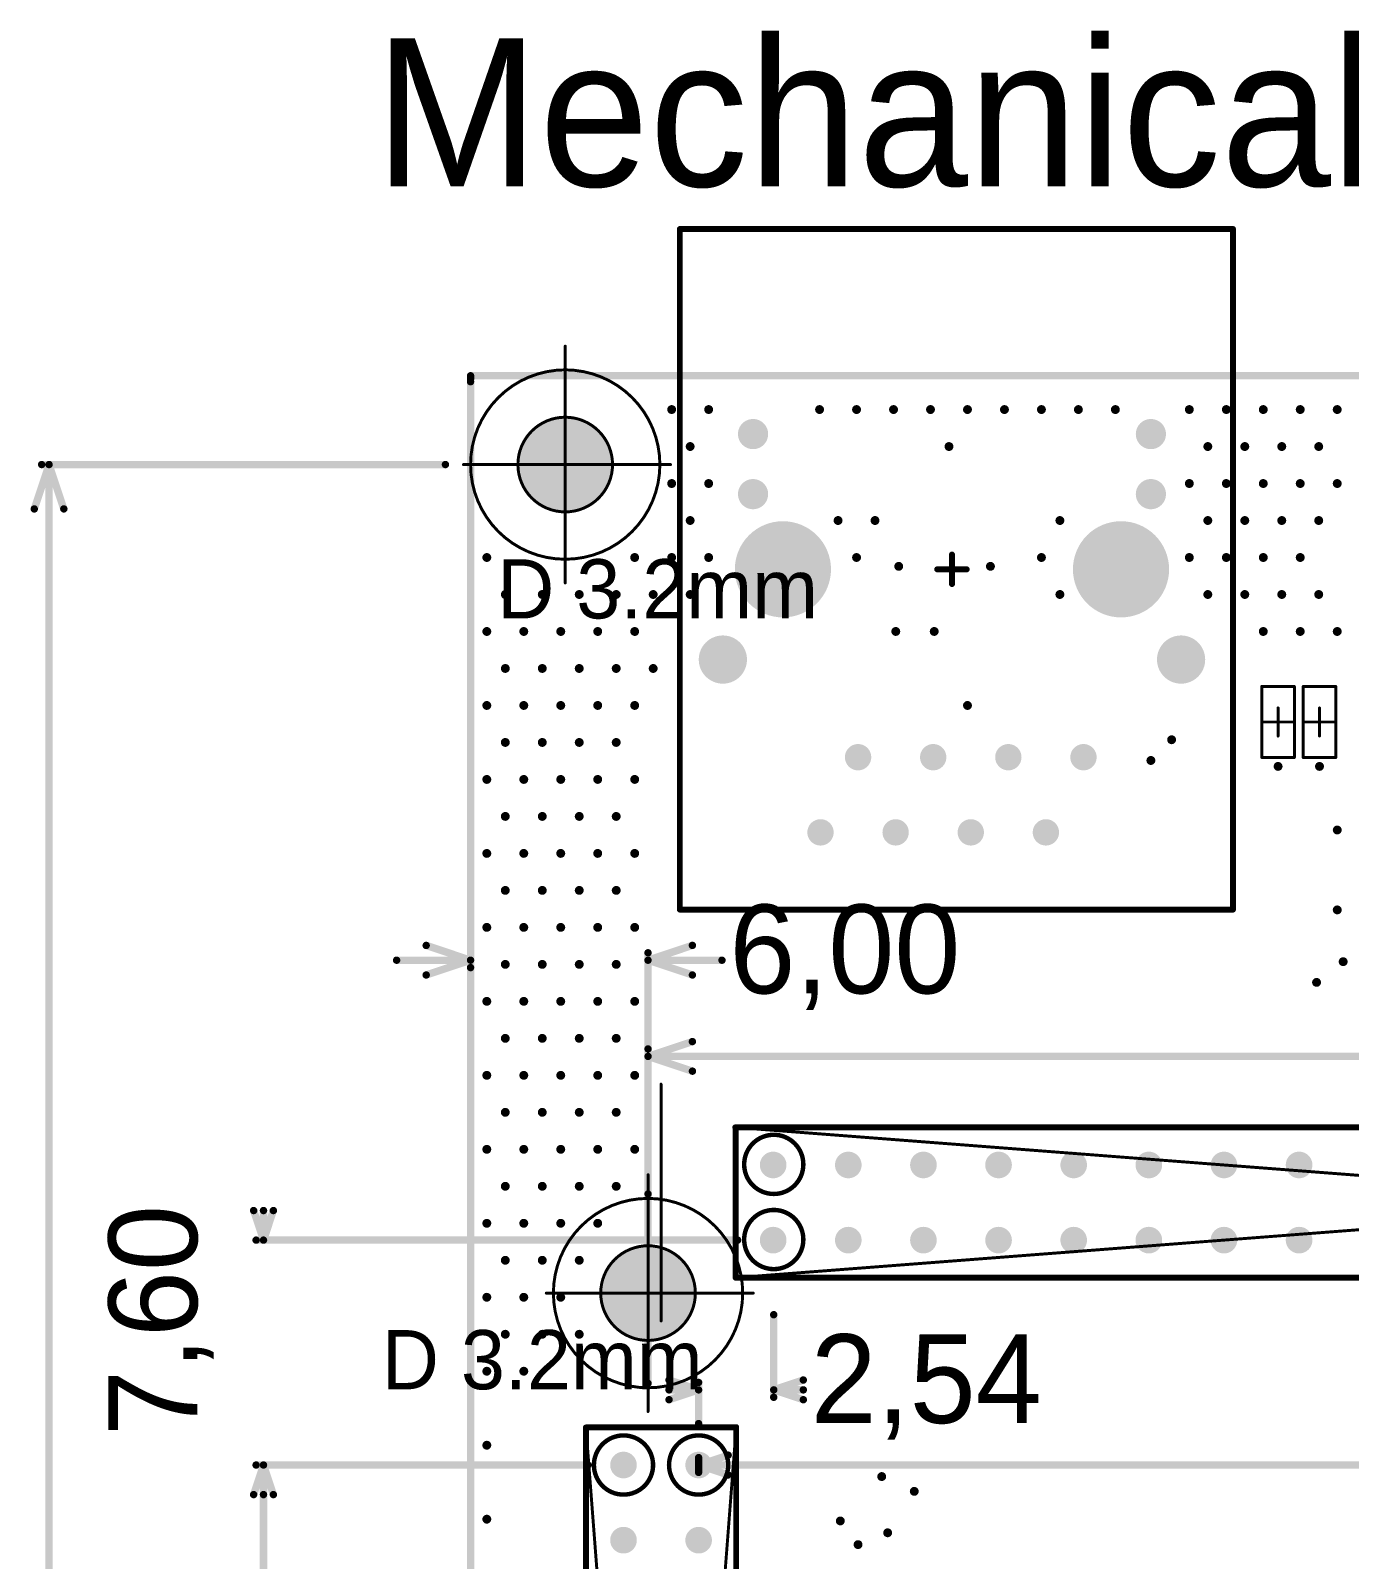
# Model space of a CAD drawing. Header units: millimetres. Extents: x 252 to 364, y 159 to 295.
# Drawn here: x 253.3 to 297.9, y 243.6 to 295.3 of the extents above; entities that cross this region are included whole.
import ezdxf

# ---------------------------------------------------------------- set-up
doc = ezdxf.new("R2010")
doc.units = ezdxf.units.MM
for name, color, linetype in [('Mechanical15', 56, 'Continuous'), ('Mechanical2', 216, 'Continuous'), ('PadHoleLayer', 156, 'Continuous'), ('ViaHoleLayer', 16, 'Continuous')]:
    doc.layers.add(name, color=color, linetype=linetype)

# ---------------------------------------------------------------- blocks, each defined once
blk = doc.blocks.new('0603__1608__13')
at = {"layer": 'Mechanical15', "const_width": 0.1}
for points in [[(1.2, 0.55), (-1.2, 0.55)], [(-1.2, -0.55), (-1.2, 0.55)], [(1.2, 0.55), (-1.2, 0.55)], [(0, -0.475), (0, 0.475)], [(1.2, -0.55), (1.2, 0.55)], [(0.475, 0), (-0.475, 0)], [(1.2, -0.55), (-1.2, -0.55)]]:
    blk.add_lwpolyline(points, dxfattribs=at)
at = {"layer": 'Mechanical15', "const_width": 0.05}
for points in [[(-1.225, 0.55, 1), (-1.175, 0.55, 1)], [(-1.225, 0.55, 1), (-1.175, 0.55, 1)], [(-1.225, 0.55, 1), (-1.175, 0.55, 1)], [(-0.025, 0.475, 1), (0.025, 0.475, 1)], [(1.175, 0.55, 1), (1.225, 0.55, 1)], [(1.175, 0.55, 1), (1.225, 0.55, 1)], [(1.175, 0.55, 1), (1.225, 0.55, 1)], [(-0.5, 0, 1), (-0.45, 0, 1)], [(0.45, 0, 1), (0.5, 0, 1)], [(-1.225, -0.55, 1), (-1.175, -0.55, 1)], [(-1.225, -0.55, 1), (-1.175, -0.55, 1)], [(-0.025, -0.475, 1), (0.025, -0.475, 1)], [(1.175, -0.55, 1), (1.225, -0.55, 1)], [(1.175, -0.55, 1), (1.225, -0.55, 1)]]:
    blk.add_lwpolyline(points, format="xyb", close=True, dxfattribs=at)
blk = doc.blocks.new('0603__1608__14')
at = {"layer": 'Mechanical15', "const_width": 0.1}
for points in [[(1.2, 0.55), (-1.2, 0.55)], [(-1.2, -0.55), (-1.2, 0.55)], [(1.2, 0.55), (-1.2, 0.55)], [(0, -0.475), (0, 0.475)], [(1.2, -0.55), (1.2, 0.55)], [(0.475, 0), (-0.475, 0)], [(1.2, -0.55), (-1.2, -0.55)]]:
    blk.add_lwpolyline(points, dxfattribs=at)
at = {"layer": 'Mechanical15', "const_width": 0.05}
for points in [[(-1.225, 0.55, 1), (-1.175, 0.55, 1)], [(-1.225, 0.55, 1), (-1.175, 0.55, 1)], [(-1.225, 0.55, 1), (-1.175, 0.55, 1)], [(-0.025, 0.475, 1), (0.025, 0.475, 1)], [(1.175, 0.55, 1), (1.225, 0.55, 1)], [(1.175, 0.55, 1), (1.225, 0.55, 1)], [(1.175, 0.55, 1), (1.225, 0.55, 1)], [(-0.5, 0, 1), (-0.45, 0, 1)], [(0.45, 0, 1), (0.5, 0, 1)], [(-1.225, -0.55, 1), (-1.175, -0.55, 1)], [(-1.225, -0.55, 1), (-1.175, -0.55, 1)], [(-0.025, -0.475, 1), (0.025, -0.475, 1)], [(1.175, -0.55, 1), (1.225, -0.55, 1)], [(1.175, -0.55, 1), (1.225, -0.55, 1)]]:
    blk.add_lwpolyline(points, format="xyb", close=True, dxfattribs=at)
blk = doc.blocks.new('RJ45_LAN_TRANSFORMER_HORIZONTAL_37')
at = {"layer": 'Mechanical15', "const_width": 0.2}
for points in [[(-9.2, 11.5), (9.5, 11.5)], [(-9.2, -2.76), (-9.2, 11.5)], [(9.5, -3.06), (9.5, 11.5)], [(0, -0.5), (0, 0.5)], [(-0.5, 0), (0.5, 0)], [(-9.2, -11.5), (-9.2, -2.76)], [(9.5, -11.5), (9.5, -3.06)], [(-9.2, -11.5), (9.5, -11.5)]]:
    blk.add_lwpolyline(points, dxfattribs=at)
at = {"layer": 'Mechanical15', "const_width": 0.1}
for points in [[(-9.25, 11.5, 1), (-9.15, 11.5, 1)], [(-9.25, 11.5, 1), (-9.15, 11.5, 1)], [(9.45, 11.5, 1), (9.55, 11.5, 1)], [(9.45, 11.5, 1), (9.55, 11.5, 1)], [(-0.05, 0.5, 1), (0.05, 0.5, 1)], [(-0.55, 0, 1), (-0.45, 0, 1)], [(0.45, 0, 1), (0.55, 0, 1)], [(-0.05, -0.5, 1), (0.05, -0.5, 1)], [(-9.25, -2.76, 1), (-9.15, -2.76, 1)], [(-9.25, -2.76, 1), (-9.15, -2.76, 1)], [(9.45, -3.06, 1), (9.55, -3.06, 1)], [(9.45, -3.06, 1), (9.55, -3.06, 1)], [(-9.25, -11.5, 1), (-9.15, -11.5, 1)], [(-9.25, -11.5, 1), (-9.15, -11.5, 1)], [(9.45, -11.5, 1), (9.55, -11.5, 1)], [(9.45, -11.5, 1), (9.55, -11.5, 1)]]:
    blk.add_lwpolyline(points, format="xyb", close=True, dxfattribs=at)
at = {"layer": 'PadHoleLayer'}
for points, const_width in [([(-6.98, 4.57, 1), (-6.47, 4.57, 1)], 0.51), ([(6.47, 4.57, 1), (6.98, 4.57, 1)], 0.51), ([(-6.98, 2.54, 1), (-6.47, 2.54, 1)], 0.51), ([(6.47, 2.54, 1), (6.98, 2.54, 1)], 0.51), ([(-6.528, 0, 1), (-4.902, 0, 1)], 1.625), ([(4.902, 0, 1), (6.528, 0, 1)], 1.625), ([(-8.153, -3.05, 1), (-7.338, -3.05, 1)], 0.815), ([(7.338, -3.05, 1), (8.153, -3.05, 1)], 0.815), ([(-3.397, -6.35, 1), (-2.952, -6.35, 1)], 0.445), ([(-0.857, -6.35, 1), (-0.412, -6.35, 1)], 0.445), ([(1.683, -6.35, 1), (2.128, -6.35, 1)], 0.445), ([(4.223, -6.35, 1), (4.668, -6.35, 1)], 0.445), ([(-4.667, -8.89, 1), (-4.222, -8.89, 1)], 0.445), ([(-2.127, -8.89, 1), (-1.682, -8.89, 1)], 0.445), ([(0.413, -8.89, 1), (0.858, -8.89, 1)], 0.445), ([(2.953, -8.89, 1), (3.398, -8.89, 1)], 0.445)]:
    blk.add_lwpolyline(points, format="xyb", close=True, dxfattribs=dict(at, const_width=const_width))
blk = doc.blocks.new('HEADER_2_26_2_54MM_THD_201')
at = {"layer": 'Mechanical15'}
for points, const_width in [([(-33.03, 2.54), (33.02, 2.54)], 0.2), ([(-33.03, 2.54), (33.02, 2.54)], 0.2), ([(-33.02, -2.54), (-33.02, 2.54)], 0.2), ([(-33.02, -2.54), (-33.02, 2.54)], 0.2), ([(-33.02, -2.54), (-33.02, 2.54)], 0.2), ([(33.02, -2.54), (33.02, 2.54)], 0.2), ([(33.02, -2.54), (33.02, 2.54)], 0.2), ([(33.02, -2.54), (33.02, 2.54)], 0.2), ([(-0.4, 0), (0.4, 0)], 0.1), ([(0, -0.3), (0, 0.3)], 0.1), ([(-33.02, -2.54), (33.02, -2.54)], 0.2)]:
    blk.add_lwpolyline(points, dxfattribs=dict(at, const_width=const_width))
for points, const_width in [([(-33.08, 2.54, 1), (-32.98, 2.54, 1)], 0.1), ([(-33.08, 2.54, 1), (-32.98, 2.54, 1)], 0.1), ([(-33.07, 2.54, 1), (-32.97, 2.54, 1)], 0.1), ([(-33.07, 2.54, 1), (-32.97, 2.54, 1)], 0.1), ([(-33.07, 2.54, 1), (-32.97, 2.54, 1)], 0.1), ([(32.97, 2.54, 1), (33.07, 2.54, 1)], 0.1), ([(32.97, 2.54, 1), (33.07, 2.54, 1)], 0.1), ([(32.97, 2.54, 1), (33.07, 2.54, 1)], 0.1), ([(32.97, 2.54, 1), (33.07, 2.54, 1)], 0.1), ([(32.97, 2.54, 1), (33.07, 2.54, 1)], 0.1), ([(-0.425, 0, 1), (-0.375, 0, 1)], 0.05), ([(-0.025, 0.3, 1), (0.025, 0.3, 1)], 0.05), ([(0.375, 0, 1), (0.425, 0, 1)], 0.05), ([(-0.025, -0.3, 1), (0.025, -0.3, 1)], 0.05), ([(-33.07, -2.54, 1), (-32.97, -2.54, 1)], 0.1), ([(-33.07, -2.54, 1), (-32.97, -2.54, 1)], 0.1), ([(-33.07, -2.54, 1), (-32.97, -2.54, 1)], 0.1), ([(-33.07, -2.54, 1), (-32.97, -2.54, 1)], 0.1), ([(32.97, -2.54, 1), (33.07, -2.54, 1)], 0.1), ([(32.97, -2.54, 1), (33.07, -2.54, 1)], 0.1), ([(32.97, -2.54, 1), (33.07, -2.54, 1)], 0.1), ([(32.97, -2.54, 1), (33.07, -2.54, 1)], 0.1)]:
    blk.add_lwpolyline(points, format="xyb", close=True, dxfattribs=dict(at, const_width=const_width))
at = {"layer": 'Mechanical2', "const_width": 0.1}
for points in [[(-33.03, -2.54), (33.01, 2.54)], [(-33.02, 2.54), (33.01, 2.54)], [(-33.02, -2.54), (-33.02, 2.54)], [(-33.02, 2.54), (33.01, -2.54)], [(33.01, -2.54), (33.01, 2.54)], [(-33.02, -2.54), (33.01, -2.54)]]:
    blk.add_lwpolyline(points, dxfattribs=at)
at = {"layer": 'Mechanical2', "const_width": 0.05}
for points in [[(-33.045, 2.54, 1), (-32.995, 2.54, 1)], [(-33.045, 2.54, 1), (-32.995, 2.54, 1)], [(-33.045, 2.54, 1), (-32.995, 2.54, 1)], [(32.985, 2.54, 1), (33.035, 2.54, 1)], [(32.985, 2.54, 1), (33.035, 2.54, 1)], [(32.985, 2.54, 1), (33.035, 2.54, 1)], [(-33.055, -2.54, 1), (-33.005, -2.54, 1)], [(-33.045, -2.54, 1), (-32.995, -2.54, 1)], [(-33.045, -2.54, 1), (-32.995, -2.54, 1)], [(32.985, -2.54, 1), (33.035, -2.54, 1)], [(32.985, -2.54, 1), (33.035, -2.54, 1)], [(32.985, -2.54, 1), (33.035, -2.54, 1)]]:
    blk.add_lwpolyline(points, format="xyb", close=True, dxfattribs=at)
at = {"layer": 'PadHoleLayer', "const_width": 0.45}
for points in [[(-31.975, 1.27, 1), (-31.525, 1.27, 1)], [(-29.435, 1.27, 1), (-28.985, 1.27, 1)], [(-26.895, 1.27, 1), (-26.445, 1.27, 1)], [(-24.355, 1.27, 1), (-23.905, 1.27, 1)], [(-21.815, 1.27, 1), (-21.365, 1.27, 1)], [(-19.275, 1.27, 1), (-18.825, 1.27, 1)], [(-16.735, 1.27, 1), (-16.285, 1.27, 1)], [(-14.195, 1.27, 1), (-13.745, 1.27, 1)], [(-11.655, 1.27, 1), (-11.205, 1.27, 1)], [(-9.115, 1.27, 1), (-8.665, 1.27, 1)], [(-6.575, 1.27, 1), (-6.125, 1.27, 1)], [(-4.035, 1.27, 1), (-3.585, 1.27, 1)], [(-1.495, 1.27, 1), (-1.045, 1.27, 1)], [(1.045, 1.27, 1), (1.495, 1.27, 1)], [(3.585, 1.27, 1), (4.035, 1.27, 1)], [(6.125, 1.27, 1), (6.575, 1.27, 1)], [(8.665, 1.27, 1), (9.115, 1.27, 1)], [(11.205, 1.27, 1), (11.655, 1.27, 1)], [(13.745, 1.27, 1), (14.195, 1.27, 1)], [(16.285, 1.27, 1), (16.735, 1.27, 1)], [(18.825, 1.27, 1), (19.275, 1.27, 1)], [(21.365, 1.27, 1), (21.815, 1.27, 1)], [(23.905, 1.27, 1), (24.355, 1.27, 1)], [(26.445, 1.27, 1), (26.895, 1.27, 1)], [(28.985, 1.27, 1), (29.435, 1.27, 1)], [(31.525, 1.27, 1), (31.975, 1.27, 1)], [(-31.975, -1.27, 1), (-31.525, -1.27, 1)], [(-29.435, -1.27, 1), (-28.985, -1.27, 1)], [(-26.895, -1.27, 1), (-26.445, -1.27, 1)], [(-24.355, -1.27, 1), (-23.905, -1.27, 1)], [(-21.815, -1.27, 1), (-21.365, -1.27, 1)], [(-19.275, -1.27, 1), (-18.825, -1.27, 1)], [(-16.735, -1.27, 1), (-16.285, -1.27, 1)], [(-14.195, -1.27, 1), (-13.745, -1.27, 1)], [(-11.655, -1.27, 1), (-11.205, -1.27, 1)], [(-9.115, -1.27, 1), (-8.665, -1.27, 1)], [(-6.575, -1.27, 1), (-6.125, -1.27, 1)], [(-4.035, -1.27, 1), (-3.585, -1.27, 1)], [(-1.495, -1.27, 1), (-1.045, -1.27, 1)], [(1.045, -1.27, 1), (1.495, -1.27, 1)], [(3.585, -1.27, 1), (4.035, -1.27, 1)], [(6.125, -1.27, 1), (6.575, -1.27, 1)], [(8.665, -1.27, 1), (9.115, -1.27, 1)], [(11.205, -1.27, 1), (11.655, -1.27, 1)], [(13.745, -1.27, 1), (14.195, -1.27, 1)], [(16.285, -1.27, 1), (16.735, -1.27, 1)], [(18.825, -1.27, 1), (19.275, -1.27, 1)], [(21.365, -1.27, 1), (21.815, -1.27, 1)], [(23.905, -1.27, 1), (24.355, -1.27, 1)], [(26.445, -1.27, 1), (26.895, -1.27, 1)], [(28.985, -1.27, 1), (29.435, -1.27, 1)], [(31.525, -1.27, 1), (31.975, -1.27, 1)]]:
    blk.add_lwpolyline(points, format="xyb", close=True, dxfattribs=at)
blk = doc.blocks.new('HEADER_2_26_2_54MM_THD_202')
at = {"layer": 'Mechanical15', "const_width": 0.2}
for points in [[(33.02, 2.54), (-33.03, 2.54)], [(33.02, 2.54), (-33.03, 2.54)], [(-33.02, -2.54), (-33.02, 2.54)], [(-33.02, -2.54), (-33.02, 2.54)], [(-33.02, -2.54), (-33.02, 2.54)], [(33.02, -2.54), (-33.02, -2.54)]]:
    blk.add_lwpolyline(points, dxfattribs=at)
at = {"layer": 'Mechanical15', "const_width": 0.1}
for points in [[(-33.08, 2.54, 1), (-32.98, 2.54, 1)], [(-33.08, 2.54, 1), (-32.98, 2.54, 1)], [(-33.07, 2.54, 1), (-32.97, 2.54, 1)], [(-33.07, 2.54, 1), (-32.97, 2.54, 1)], [(-33.07, 2.54, 1), (-32.97, 2.54, 1)], [(-33.07, -2.54, 1), (-32.97, -2.54, 1)], [(-33.07, -2.54, 1), (-32.97, -2.54, 1)], [(-33.07, -2.54, 1), (-32.97, -2.54, 1)], [(-33.07, -2.54, 1), (-32.97, -2.54, 1)]]:
    blk.add_lwpolyline(points, format="xyb", close=True, dxfattribs=at)
at = {"layer": 'Mechanical2', "const_width": 0.1}
for points in [[(-33.03, -2.54), (33.01, 2.54)], [(33.01, 2.54), (-33.02, 2.54)], [(-33.02, -2.54), (-33.02, 2.54)], [(33.01, -2.54), (-33.02, 2.54)], [(33.01, -2.54), (-33.02, -2.54)]]:
    blk.add_lwpolyline(points, dxfattribs=at)
at = {"layer": 'Mechanical2', "const_width": 0.05}
for points in [[(-33.045, 2.54, 1), (-32.995, 2.54, 1)], [(-33.045, 2.54, 1), (-32.995, 2.54, 1)], [(-33.045, 2.54, 1), (-32.995, 2.54, 1)], [(-33.055, -2.54, 1), (-33.005, -2.54, 1)], [(-33.045, -2.54, 1), (-32.995, -2.54, 1)], [(-33.045, -2.54, 1), (-32.995, -2.54, 1)]]:
    blk.add_lwpolyline(points, format="xyb", close=True, dxfattribs=at)
at = {"layer": 'PadHoleLayer', "const_width": 0.45}
for points in [[(-31.975, 1.27, 1), (-31.525, 1.27, 1)], [(-29.435, 1.27, 1), (-28.985, 1.27, 1)], [(-31.975, -1.27, 1), (-31.525, -1.27, 1)], [(-29.435, -1.27, 1), (-28.985, -1.27, 1)]]:
    blk.add_lwpolyline(points, format="xyb", close=True, dxfattribs=at)

msp = doc.modelspace()

# ---------------------------------------------------------------- linework, layer by layer
at = {"layer": 'Mechanical2'}
for points, const_width in [([(271.401, 276.641), (271.401, 284.641)], 0.1), ([(268.201, 283.541), (268.201, 283.641)], 0.25), ([(268.201, 283.641), (329.701, 283.641)], 0.25), ([(268.201, 163.641), (268.201, 283.641)], 0.25), ([(268.201, 263.641), (268.201, 283.441)], 0.25), ([(253.451, 279.141), (253.951, 280.641)], 0.25), ([(253.701, 280.641), (267.351, 280.641)], 0.25), ([(253.951, 227.019), (253.951, 280.641)], 0.25), ([(253.951, 280.641), (254.451, 279.141)], 0.25), ([(267.961, 280.641), (274.961, 280.641)], 0.1), ([(265.701, 263.891), (268.201, 263.891)], 0.25), ([(266.701, 264.391), (268.201, 263.891)], 0.25), ([(266.701, 263.391), (268.201, 263.891)], 0.25), ([(274.201, 263.891), (275.701, 264.391)], 0.25), ([(274.201, 249.591), (274.201, 264.141)], 0.25), ([(274.201, 263.891), (276.701, 263.891)], 0.25), ([(274.201, 263.891), (275.701, 263.391)], 0.25), ([(274.201, 260.641), (275.701, 261.141)], 0.25), ([(274.201, 255.991), (274.201, 260.891)], 0.25), ([(274.201, 260.641), (306.451, 260.641)], 0.25), ([(274.201, 260.641), (275.701, 260.141)], 0.25), ([(274.641, 251.701), (274.641, 259.701)], 0.1), ([(274.201, 248.641), (274.201, 256.641)], 0.1), ([(260.867, 255.431), (261.201, 254.431)], 0.25), ([(261.201, 254.431), (261.201, 255.431)], 0.25), ([(261.201, 254.431), (261.534, 255.431)], 0.25), ([(260.951, 254.431), (277.231, 254.431)], 0.25), ([(270.761, 252.641), (277.761, 252.641)], 0.1), ([(278.451, 249.121), (278.451, 251.911)], 0.25), ([(274.911, 249.704), (275.911, 249.371)], 0.25), ([(275.911, 248.231), (275.911, 249.621)], 0.25), ([(278.451, 249.371), (279.451, 249.704)], 0.25), ([(274.911, 249.371), (275.911, 249.371)], 0.25), ([(274.911, 249.038), (275.911, 249.371)], 0.25), ([(278.451, 249.371), (279.451, 249.371)], 0.25), ([(278.451, 249.371), (279.451, 249.038)], 0.25), ([(275.911, 246.831), (276.911, 247.164)], 0.25), ([(275.911, 246.581), (275.911, 247.081)], 0.25), ([(260.867, 245.831), (261.201, 246.831)], 0.25), ([(260.867, 245.831), (261.201, 246.831)], 0.25), ([(260.951, 246.831), (272.171, 246.831)], 0.25), ([(260.951, 246.831), (272.171, 246.831)], 0.25), ([(261.201, 218.466), (261.201, 246.831)], 0.25), ([(261.201, 246.831), (261.534, 245.831)], 0.25), ([(261.201, 245.831), (261.201, 246.831)], 0.25), ([(261.201, 246.831), (261.534, 245.831)], 0.25), ([(275.911, 246.831), (306.384, 246.831)], 0.25), ([(275.911, 246.831), (276.911, 246.498)], 0.25)]:
    msp.add_lwpolyline(points, dxfattribs=dict(at, const_width=const_width))
for points, const_width in [([(271.376, 284.641, 1), (271.426, 284.641, 1)], 0.05), ([(268.138, 283.641, 1), (268.263, 283.641, 1)], 0.125), ([(268.138, 283.641, 1), (268.263, 283.641, 1)], 0.125), ([(268.138, 283.641, 1), (268.263, 283.641, 1)], 0.125), ([(268.138, 283.541, 1), (268.263, 283.541, 1)], 0.125), ([(274.601, 280.641, 1), (268.201, 280.641, 1)], 0.1), ([(268.138, 283.441, 1), (268.263, 283.441, 1)], 0.125), ([(273.001, 280.641, 1), (269.801, 280.641, 1)], 0.1), ([(253.638, 280.641, 1), (253.763, 280.641, 1)], 0.125), ([(253.888, 280.641, 1), (254.013, 280.641, 1)], 0.125), ([(253.888, 280.641, 1), (254.013, 280.641, 1)], 0.125), ([(253.888, 280.641, 1), (254.013, 280.641, 1)], 0.125), ([(267.288, 280.641, 1), (267.413, 280.641, 1)], 0.125), ([(267.936, 280.641, 1), (267.986, 280.641, 1)], 0.05), ([(268.176, 280.641, 1), (268.226, 280.641, 1)], 0.05), ([(269.776, 280.641, 1), (269.826, 280.641, 1)], 0.05), ([(272.976, 280.641, 1), (273.026, 280.641, 1)], 0.05), ([(274.576, 280.641, 1), (274.626, 280.641, 1)], 0.05), ([(274.936, 280.641, 1), (274.986, 280.641, 1)], 0.05), ([(253.388, 279.141, 1), (253.513, 279.141, 1)], 0.125), ([(254.388, 279.141, 1), (254.513, 279.141, 1)], 0.125), ([(271.376, 276.641, 1), (271.426, 276.641, 1)], 0.05), ([(265.638, 263.891, 1), (265.763, 263.891, 1)], 0.125), ([(266.638, 264.391, 1), (266.763, 264.391, 1)], 0.125), ([(268.138, 263.891, 1), (268.263, 263.891, 1)], 0.125), ([(268.138, 263.891, 1), (268.263, 263.891, 1)], 0.125), ([(268.138, 263.891, 1), (268.263, 263.891, 1)], 0.125), ([(274.138, 264.141, 1), (274.263, 264.141, 1)], 0.125), ([(274.138, 263.891, 1), (274.263, 263.891, 1)], 0.125), ([(274.138, 263.891, 1), (274.263, 263.891, 1)], 0.125), ([(274.138, 263.891, 1), (274.263, 263.891, 1)], 0.125), ([(275.638, 264.391, 1), (275.763, 264.391, 1)], 0.125), ([(276.638, 263.891, 1), (276.763, 263.891, 1)], 0.125), ([(266.638, 263.391, 1), (266.763, 263.391, 1)], 0.125), ([(268.138, 263.641, 1), (268.263, 263.641, 1)], 0.125), ([(275.638, 263.391, 1), (275.763, 263.391, 1)], 0.125), ([(274.138, 260.891, 1), (274.263, 260.891, 1)], 0.125), ([(275.638, 261.141, 1), (275.763, 261.141, 1)], 0.125), ([(274.138, 260.641, 1), (274.263, 260.641, 1)], 0.125), ([(274.138, 260.641, 1), (274.263, 260.641, 1)], 0.125), ([(274.138, 260.641, 1), (274.263, 260.641, 1)], 0.125), ([(275.638, 260.141, 1), (275.763, 260.141, 1)], 0.125), ([(274.616, 259.701, 1), (274.666, 259.701, 1)], 0.05), ([(279.451, 256.991, 1), (277.451, 256.991, 1)], 0.15), ([(277.413, 256.991, 1), (277.488, 256.991, 1)], 0.075), ([(279.413, 256.991, 1), (279.488, 256.991, 1)], 0.075), ([(274.176, 256.641, 1), (274.226, 256.641, 1)], 0.05), ([(277.401, 252.641, 1), (271.001, 252.641, 1)], 0.1), ([(274.138, 255.991, 1), (274.263, 255.991, 1)], 0.125), ([(260.805, 255.431, 1), (260.93, 255.431, 1)], 0.125), ([(261.138, 255.431, 1), (261.263, 255.431, 1)], 0.125), ([(261.472, 255.431, 1), (261.597, 255.431, 1)], 0.125), ([(279.451, 254.451, 1), (277.451, 254.451, 1)], 0.15), ([(260.888, 254.431, 1), (261.013, 254.431, 1)], 0.125), ([(261.138, 254.431, 1), (261.263, 254.431, 1)], 0.125), ([(261.138, 254.431, 1), (261.263, 254.431, 1)], 0.125), ([(261.138, 254.431, 1), (261.263, 254.431, 1)], 0.125), ([(275.801, 252.641, 1), (272.601, 252.641, 1)], 0.1), ([(277.168, 254.431, 1), (277.293, 254.431, 1)], 0.125), ([(277.413, 254.451, 1), (277.488, 254.451, 1)], 0.075), ([(279.413, 254.451, 1), (279.488, 254.451, 1)], 0.075), ([(270.736, 252.641, 1), (270.786, 252.641, 1)], 0.05), ([(270.976, 252.641, 1), (271.026, 252.641, 1)], 0.05), ([(272.576, 252.641, 1), (272.626, 252.641, 1)], 0.05), ([(275.776, 252.641, 1), (275.826, 252.641, 1)], 0.05), ([(277.376, 252.641, 1), (277.426, 252.641, 1)], 0.05), ([(277.736, 252.641, 1), (277.786, 252.641, 1)], 0.05), ([(274.616, 251.701, 1), (274.666, 251.701, 1)], 0.05), ([(278.388, 251.911, 1), (278.513, 251.911, 1)], 0.125), ([(274.138, 249.591, 1), (274.263, 249.591, 1)], 0.125), ([(274.848, 249.704, 1), (274.973, 249.704, 1)], 0.125), ([(275.848, 249.621, 1), (275.973, 249.621, 1)], 0.125), ([(279.388, 249.704, 1), (279.513, 249.704, 1)], 0.125), ([(274.848, 249.371, 1), (274.973, 249.371, 1)], 0.125), ([(274.848, 249.038, 1), (274.973, 249.038, 1)], 0.125), ([(275.848, 249.371, 1), (275.973, 249.371, 1)], 0.125), ([(275.848, 249.371, 1), (275.973, 249.371, 1)], 0.125), ([(275.848, 249.371, 1), (275.973, 249.371, 1)], 0.125), ([(278.388, 249.371, 1), (278.513, 249.371, 1)], 0.125), ([(278.388, 249.371, 1), (278.513, 249.371, 1)], 0.125), ([(278.388, 249.371, 1), (278.513, 249.371, 1)], 0.125), ([(278.388, 249.121, 1), (278.513, 249.121, 1)], 0.125), ([(279.388, 249.371, 1), (279.513, 249.371, 1)], 0.125), ([(279.388, 249.038, 1), (279.513, 249.038, 1)], 0.125), ([(274.176, 248.641, 1), (274.226, 248.641, 1)], 0.05), ([(275.848, 248.231, 1), (275.973, 248.231, 1)], 0.125), ([(274.371, 246.831, 1), (272.371, 246.831, 1)], 0.15), ([(276.911, 246.831, 1), (274.911, 246.831, 1)], 0.15), ([(275.848, 247.081, 1), (275.973, 247.081, 1)], 0.125), ([(276.848, 247.164, 1), (276.973, 247.164, 1)], 0.125), ([(260.888, 246.831, 1), (261.013, 246.831, 1)], 0.125), ([(260.888, 246.831, 1), (261.013, 246.831, 1)], 0.125), ([(261.138, 246.831, 1), (261.263, 246.831, 1)], 0.125), ([(261.138, 246.831, 1), (261.263, 246.831, 1)], 0.125), ([(261.138, 246.831, 1), (261.263, 246.831, 1)], 0.125), ([(261.138, 246.831, 1), (261.263, 246.831, 1)], 0.125), ([(261.138, 246.831, 1), (261.263, 246.831, 1)], 0.125), ([(261.138, 246.831, 1), (261.263, 246.831, 1)], 0.125), ([(272.108, 246.831, 1), (272.233, 246.831, 1)], 0.125), ([(272.108, 246.831, 1), (272.233, 246.831, 1)], 0.125), ([(272.333, 246.831, 1), (272.408, 246.831, 1)], 0.075), ([(274.333, 246.831, 1), (274.408, 246.831, 1)], 0.075), ([(274.873, 246.831, 1), (274.948, 246.831, 1)], 0.075), ([(275.848, 246.831, 1), (275.973, 246.831, 1)], 0.125), ([(275.848, 246.831, 1), (275.973, 246.831, 1)], 0.125), ([(275.848, 246.831, 1), (275.973, 246.831, 1)], 0.125), ([(275.848, 246.581, 1), (275.973, 246.581, 1)], 0.125), ([(276.848, 246.498, 1), (276.973, 246.498, 1)], 0.125), ([(276.873, 246.831, 1), (276.948, 246.831, 1)], 0.075), ([(260.805, 245.831, 1), (260.93, 245.831, 1)], 0.125), ([(260.805, 245.831, 1), (260.93, 245.831, 1)], 0.125), ([(261.138, 245.831, 1), (261.263, 245.831, 1)], 0.125), ([(261.472, 245.831, 1), (261.597, 245.831, 1)], 0.125), ([(261.472, 245.831, 1), (261.597, 245.831, 1)], 0.125)]:
    msp.add_lwpolyline(points, format="xyb", close=True, dxfattribs=dict(at, const_width=const_width))
at = {"layer": 'PadHoleLayer', "const_width": 1.6}
for points in [[(270.601, 280.641, 1), (272.201, 280.641, 1)], [(273.401, 252.641, 1), (275.001, 252.641, 1)]]:
    msp.add_lwpolyline(points, format="xyb", close=True, dxfattribs=at)
at = {"layer": 'ViaHoleLayer', "const_width": 0.15}
for points in [[(274.925, 282.5, 1), (275.075, 282.5, 1)], [(276.175, 282.5, 1), (276.325, 282.5, 1)], [(279.925, 282.5, 1), (280.075, 282.5, 1)], [(281.175, 282.5, 1), (281.325, 282.5, 1)], [(282.425, 282.5, 1), (282.575, 282.5, 1)], [(283.675, 282.5, 1), (283.825, 282.5, 1)], [(284.925, 282.5, 1), (285.075, 282.5, 1)], [(286.175, 282.5, 1), (286.325, 282.5, 1)], [(287.425, 282.5, 1), (287.575, 282.5, 1)], [(288.675, 282.5, 1), (288.825, 282.5, 1)], [(289.925, 282.5, 1), (290.075, 282.5, 1)], [(292.425, 282.5, 1), (292.575, 282.5, 1)], [(293.675, 282.5, 1), (293.825, 282.5, 1)], [(294.925, 282.5, 1), (295.075, 282.5, 1)], [(296.175, 282.5, 1), (296.325, 282.5, 1)], [(297.425, 282.5, 1), (297.575, 282.5, 1)], [(275.55, 281.25, 1), (275.7, 281.25, 1)], [(284.3, 281.25, 1), (284.45, 281.25, 1)], [(293.05, 281.25, 1), (293.2, 281.25, 1)], [(294.3, 281.25, 1), (294.45, 281.25, 1)], [(295.55, 281.25, 1), (295.7, 281.25, 1)], [(296.8, 281.25, 1), (296.95, 281.25, 1)], [(274.925, 280, 1), (275.075, 280, 1)], [(276.175, 280, 1), (276.325, 280, 1)], [(292.425, 280, 1), (292.575, 280, 1)], [(293.675, 280, 1), (293.825, 280, 1)], [(294.925, 280, 1), (295.075, 280, 1)], [(296.175, 280, 1), (296.325, 280, 1)], [(297.425, 280, 1), (297.575, 280, 1)], [(275.55, 278.75, 1), (275.7, 278.75, 1)], [(280.55, 278.75, 1), (280.7, 278.75, 1)], [(281.8, 278.75, 1), (281.95, 278.75, 1)], [(288.05, 278.75, 1), (288.2, 278.75, 1)], [(293.05, 278.75, 1), (293.2, 278.75, 1)], [(294.3, 278.75, 1), (294.45, 278.75, 1)], [(295.55, 278.75, 1), (295.7, 278.75, 1)], [(296.8, 278.75, 1), (296.95, 278.75, 1)], [(268.675, 277.5, 1), (268.825, 277.5, 1)], [(273.675, 277.5, 1), (273.825, 277.5, 1)], [(274.925, 277.5, 1), (275.075, 277.5, 1)], [(276.175, 277.5, 1), (276.325, 277.5, 1)], [(281.175, 277.5, 1), (281.325, 277.5, 1)], [(287.425, 277.5, 1), (287.575, 277.5, 1)], [(292.425, 277.5, 1), (292.575, 277.5, 1)], [(293.675, 277.5, 1), (293.825, 277.5, 1)], [(294.925, 277.5, 1), (295.075, 277.5, 1)], [(296.175, 277.5, 1), (296.325, 277.5, 1)], [(282.601, 277.201, 1), (282.751, 277.201, 1)], [(285.701, 277.201, 1), (285.851, 277.201, 1)], [(269.3, 276.25, 1), (269.45, 276.25, 1)], [(270.55, 276.25, 1), (270.7, 276.25, 1)], [(271.8, 276.25, 1), (271.95, 276.25, 1)], [(273.05, 276.25, 1), (273.2, 276.25, 1)], [(274.3, 276.25, 1), (274.45, 276.25, 1)], [(275.55, 276.25, 1), (275.7, 276.25, 1)], [(288.05, 276.25, 1), (288.2, 276.25, 1)], [(293.05, 276.25, 1), (293.2, 276.25, 1)], [(294.3, 276.25, 1), (294.45, 276.25, 1)], [(295.55, 276.25, 1), (295.7, 276.25, 1)], [(296.8, 276.25, 1), (296.95, 276.25, 1)], [(268.675, 275, 1), (268.825, 275, 1)], [(269.925, 275, 1), (270.075, 275, 1)], [(271.175, 275, 1), (271.325, 275, 1)], [(272.425, 275, 1), (272.575, 275, 1)], [(273.675, 275, 1), (273.825, 275, 1)], [(282.501, 275.001, 1), (282.651, 275.001, 1)], [(283.801, 275.001, 1), (283.951, 275.001, 1)], [(294.925, 275, 1), (295.075, 275, 1)], [(296.175, 275, 1), (296.325, 275, 1)], [(297.425, 275, 1), (297.575, 275, 1)], [(269.3, 273.75, 1), (269.45, 273.75, 1)], [(270.55, 273.75, 1), (270.7, 273.75, 1)], [(271.8, 273.75, 1), (271.95, 273.75, 1)], [(273.05, 273.75, 1), (273.2, 273.75, 1)], [(274.3, 273.75, 1), (274.45, 273.75, 1)], [(268.675, 272.5, 1), (268.825, 272.5, 1)], [(269.925, 272.5, 1), (270.075, 272.5, 1)], [(271.175, 272.5, 1), (271.325, 272.5, 1)], [(272.425, 272.5, 1), (272.575, 272.5, 1)], [(273.675, 272.5, 1), (273.825, 272.5, 1)], [(284.925, 272.5, 1), (285.075, 272.5, 1)], [(269.3, 271.25, 1), (269.45, 271.25, 1)], [(270.55, 271.25, 1), (270.7, 271.25, 1)], [(271.8, 271.25, 1), (271.95, 271.25, 1)], [(273.05, 271.25, 1), (273.2, 271.25, 1)], [(291.826, 271.341, 1), (291.976, 271.341, 1)], [(291.126, 270.641, 1), (291.276, 270.641, 1)], [(295.426, 270.44, 1), (295.576, 270.44, 1)], [(296.826, 270.44, 1), (296.976, 270.44, 1)], [(268.675, 270, 1), (268.825, 270, 1)], [(269.925, 270, 1), (270.075, 270, 1)], [(271.175, 270, 1), (271.325, 270, 1)], [(272.425, 270, 1), (272.575, 270, 1)], [(273.675, 270, 1), (273.825, 270, 1)], [(269.3, 268.75, 1), (269.45, 268.75, 1)], [(270.55, 268.75, 1), (270.7, 268.75, 1)], [(271.8, 268.75, 1), (271.95, 268.75, 1)], [(273.05, 268.75, 1), (273.2, 268.75, 1)], [(297.426, 268.291, 1), (297.576, 268.291, 1)], [(268.675, 267.5, 1), (268.825, 267.5, 1)], [(269.925, 267.5, 1), (270.075, 267.5, 1)], [(271.175, 267.5, 1), (271.325, 267.5, 1)], [(272.425, 267.5, 1), (272.575, 267.5, 1)], [(273.675, 267.5, 1), (273.825, 267.5, 1)], [(269.3, 266.25, 1), (269.45, 266.25, 1)], [(270.55, 266.25, 1), (270.7, 266.25, 1)], [(271.8, 266.25, 1), (271.95, 266.25, 1)], [(273.05, 266.25, 1), (273.2, 266.25, 1)], [(297.426, 265.591, 1), (297.576, 265.591, 1)], [(268.675, 265, 1), (268.825, 265, 1)], [(269.925, 265, 1), (270.075, 265, 1)], [(271.175, 265, 1), (271.325, 265, 1)], [(272.425, 265, 1), (272.575, 265, 1)], [(273.675, 265, 1), (273.825, 265, 1)], [(269.3, 263.75, 1), (269.45, 263.75, 1)], [(270.55, 263.75, 1), (270.7, 263.75, 1)], [(271.8, 263.75, 1), (271.95, 263.75, 1)], [(273.05, 263.75, 1), (273.2, 263.75, 1)], [(297.626, 263.841, 1), (297.776, 263.841, 1)], [(296.726, 263.141, 1), (296.876, 263.141, 1)], [(268.675, 262.5, 1), (268.825, 262.5, 1)], [(269.925, 262.5, 1), (270.075, 262.5, 1)], [(271.175, 262.5, 1), (271.325, 262.5, 1)], [(272.425, 262.5, 1), (272.575, 262.5, 1)], [(273.675, 262.5, 1), (273.825, 262.5, 1)], [(269.3, 261.25, 1), (269.45, 261.25, 1)], [(270.55, 261.25, 1), (270.7, 261.25, 1)], [(271.8, 261.25, 1), (271.95, 261.25, 1)], [(273.05, 261.25, 1), (273.2, 261.25, 1)], [(268.675, 260, 1), (268.825, 260, 1)], [(269.925, 260, 1), (270.075, 260, 1)], [(271.175, 260, 1), (271.325, 260, 1)], [(272.425, 260, 1), (272.575, 260, 1)], [(273.675, 260, 1), (273.825, 260, 1)], [(269.3, 258.75, 1), (269.45, 258.75, 1)], [(270.55, 258.75, 1), (270.7, 258.75, 1)], [(271.8, 258.75, 1), (271.95, 258.75, 1)], [(273.05, 258.75, 1), (273.2, 258.75, 1)], [(268.675, 257.5, 1), (268.825, 257.5, 1)], [(269.925, 257.5, 1), (270.075, 257.5, 1)], [(271.175, 257.5, 1), (271.325, 257.5, 1)], [(272.425, 257.5, 1), (272.575, 257.5, 1)], [(273.675, 257.5, 1), (273.825, 257.5, 1)], [(269.3, 256.25, 1), (269.45, 256.25, 1)], [(270.55, 256.25, 1), (270.7, 256.25, 1)], [(271.8, 256.25, 1), (271.95, 256.25, 1)], [(273.05, 256.25, 1), (273.2, 256.25, 1)], [(268.675, 255, 1), (268.825, 255, 1)], [(269.925, 255, 1), (270.075, 255, 1)], [(271.175, 255, 1), (271.325, 255, 1)], [(272.425, 255, 1), (272.575, 255, 1)], [(269.3, 253.75, 1), (269.45, 253.75, 1)], [(270.55, 253.75, 1), (270.7, 253.75, 1)], [(271.8, 253.75, 1), (271.95, 253.75, 1)], [(268.675, 252.5, 1), (268.825, 252.5, 1)], [(269.925, 252.5, 1), (270.075, 252.5, 1)], [(271.175, 252.5, 1), (271.325, 252.5, 1)], [(269.3, 251.25, 1), (269.45, 251.25, 1)], [(270.55, 251.25, 1), (270.7, 251.25, 1)], [(271.8, 251.25, 1), (271.95, 251.25, 1)], [(268.675, 250, 1), (268.825, 250, 1)], [(269.925, 250, 1), (270.075, 250, 1)], [(268.675, 247.5, 1), (268.825, 247.5, 1)], [(282.026, 246.441, 1), (282.176, 246.441, 1)], [(283.126, 245.941, 1), (283.276, 245.941, 1)], [(268.675, 245, 1), (268.825, 245, 1)], [(280.626, 244.941, 1), (280.776, 244.941, 1)], [(282.226, 244.541, 1), (282.376, 244.541, 1)], [(281.226, 244.141, 1), (281.376, 244.141, 1)]]:
    msp.add_lwpolyline(points, format="xyb", close=True, dxfattribs=at)

# ---------------------------------------------------------------- block references
for name, p, rotation in [('RJ45_LAN_TRANSFORMER_HORIZONTAL_37', (284.476, 277.101), 360), ('0603__1608__13', (295.501, 271.941), 270), ('0603__1608__14', (296.901, 271.941), 270), ('HEADER_2_26_2_54MM_THD_201', (310.181, 255.701), 360), ('HEADER_2_26_2_54MM_THD_202', (274.641, 215.081), 270)]:
    msp.add_blockref(name, p, dxfattribs=dict(rotation=rotation))

# ---------------------------------------------------------------- texts
at = {"layer": 'Mechanical2'}
for s, height, rotation, p in [('Mechanical Characteristics', 5, 360, (264.951, 290.041)), ('D 3.2mm', 2, 360, (269.101, 275.441)), ('7,60', 3, 90, (258.96, 247.812)), ('D 3.2mm', 2, 360, (265.201, 249.391))]:
    msp.add_text(s, height=height, rotation=rotation, dxfattribs=at).set_placement(p)
for s, p in [('6,00', (276.951, 262.77)), ('2,54', (279.701, 248.25))]:
    msp.add_text(s, height=3, dxfattribs=at).set_placement(p)

doc.saveas('drawing.dxf')
